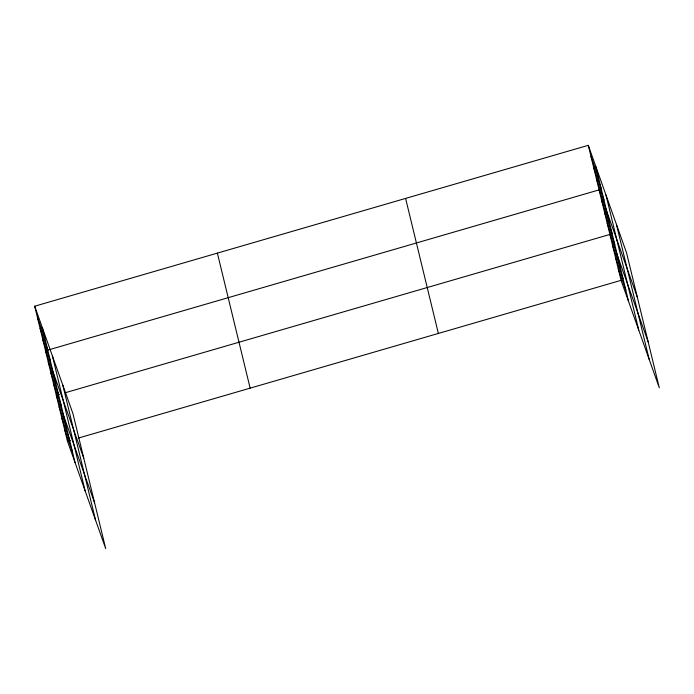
<?xml version="1.0" encoding="UTF-8"?>
<svg xmlns="http://www.w3.org/2000/svg" width="694" height="694" viewBox="0 0 694 694"><rect width="100%" height="100%" fill="white"/><g stroke="black" fill="none" stroke-linecap="round" stroke-linejoin="round"><path stroke-width="1.04" d="M34.7 306.21L72.957 413.65L105.722 548.676L67.465 441.245L34.7 306.21L588.278 145.324L626.535 252.755L659.3 387.79L621.043 280.35L588.278 145.324M59.337 394.461L56.318 395.328L94.584 502.768M65.357 392.709L609.905 234.442L648.161 341.873M67.465 441.245L70.476 440.369M78.5 438.035L621.043 280.35M590.984 156.462L598.558 177.716M593.691 167.601L601.256 188.863M596.389 178.74L603.962 200.002M637.352 297.318L599.096 189.878L45.509 350.774L83.766 458.214M601.793 201.017L609.367 222.28M604.5 212.156L612.065 233.418M607.198 223.303L614.771 244.557M612.689 245.919L620.263 267.173M615.474 257.396L623.047 278.658M618.259 268.873L625.832 290.135M37.407 317.349L44.971 338.611M40.105 328.496L47.678 349.75M42.811 339.635L50.376 360.889M48.216 361.912L55.78 383.175M50.914 373.051L58.487 394.313M53.62 384.19L61.193 405.452M59.103 406.814L66.676 428.068M61.887 418.291L69.461 439.545M64.672 429.768L72.245 451.022M616.411 224.318L649.176 359.345M605.975 195.014L638.74 330.049M595.851 166.577L628.617 301.612M405.6 198.415L438.365 333.441M217.378 253.119L250.144 388.146M62.833 385.213L95.59 520.24M52.397 355.909L85.154 490.944M42.273 327.473L75.03 462.499"/></g></svg>
